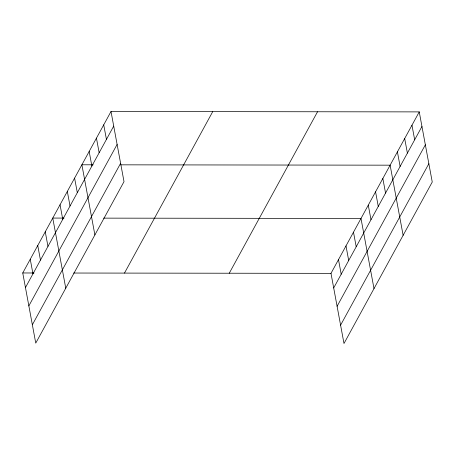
<?xml version="1.0" encoding="UTF-8"?>
<svg xmlns="http://www.w3.org/2000/svg" width="455" height="455" viewBox="0 0 455 455"><rect width="100%" height="100%" fill="white"/><g stroke="black" fill="none" stroke-linecap="round" stroke-linejoin="round"><path stroke-width="0.68" d="M111.009 111.503L124.01 181.647L35.752 343.11L22.75 272.966L111.009 111.503L419.248 111.89L432.25 182.034L343.991 343.497L330.99 273.353L419.248 111.89M25.457 287.56L113.716 126.092M28.853 305.891L117.111 144.428M32.35 324.779L120.615 163.317M124.471 273.097L212.73 111.629M229.269 273.227L317.533 111.759M333.691 287.947L421.956 126.479M337.092 306.278L425.351 144.815M340.59 325.166L428.855 163.698M93.19 164.801L81.883 164.784L94.885 234.928M120.734 164.835L390.123 165.171L403.124 235.315M64.058 218.081L52.757 218.07L65.759 288.214M103.621 218.133L360.997 218.457L373.999 288.601M22.75 272.966L34.051 272.983M73.608 273.034L330.99 273.353M411.968 125.21L414.67 139.799M404.688 138.53L407.39 153.125M397.403 151.851L400.11 166.445M382.843 178.491L385.544 193.085M375.563 191.811L378.264 206.405M368.277 205.137L370.984 219.725M353.495 232.181L356.202 246.775M345.993 245.905L348.695 260.499M338.492 259.629L341.193 274.223M103.729 124.824L106.436 139.418M96.449 138.144L99.15 152.738M89.169 151.464L91.87 166.058M74.603 178.104L77.31 192.698M67.323 191.43L70.025 206.018M60.043 204.75L62.744 219.338M45.255 231.794L47.963 246.388M37.754 245.518L40.461 260.112M30.252 259.242L32.959 273.836"/></g></svg>
